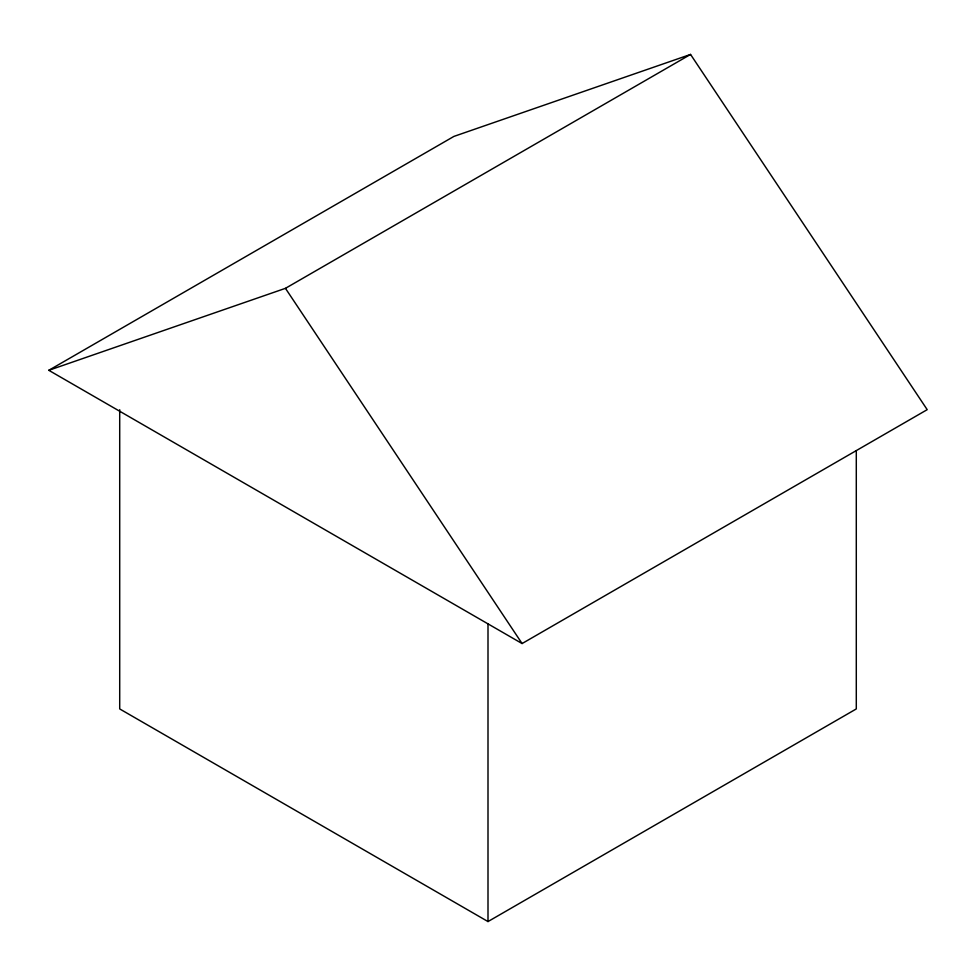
<?xml version="1.0" encoding="UTF-8"?>
<svg xmlns="http://www.w3.org/2000/svg" width="976" height="976" viewBox="0 0 976 976"><rect width="100%" height="100%" fill="white"/><g stroke="black" fill="none" stroke-linecap="round" stroke-linejoin="round"><path stroke-width="1.46" d="M48.8 370.307L453.913 136.408L690.557 54.436L927.2 409.664L522.087 643.55L48.8 370.307L285.443 288.335L690.557 54.436M119.706 409.725L119.706 708.93L488 921.564L856.294 708.93L856.294 450.741M285.443 288.335L522.087 643.55M488 623.871L488 921.564"/></g></svg>
